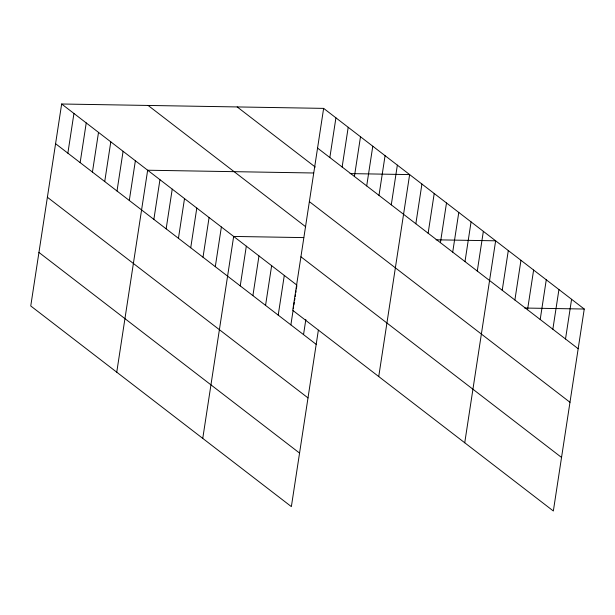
<?xml version="1.0" encoding="UTF-8"?>
<svg xmlns="http://www.w3.org/2000/svg" width="615" height="615" viewBox="0 0 615 615"><rect width="100%" height="100%" fill="white"/><g stroke="black" fill="none" stroke-linecap="round" stroke-linejoin="round"><path stroke-width="0.92" d="M323.636 108.378L292.732 310.337L553.346 510.996L584.25 309.03L323.636 108.378L61.654 104.004L30.75 305.97L291.364 506.622L318.362 330.186M67.865 153.173L73.938 113.468M80.15 162.629L86.231 122.923M92.434 172.092L98.515 132.386M104.727 181.548L110.8 141.842M117.011 191.011L123.085 151.305M129.296 200.467L135.369 160.761M116.75 372.183L147.654 170.224L313.604 172.992M153.865 219.386L159.946 179.68M166.15 228.849L172.231 189.143M178.442 238.305L184.515 198.599M190.727 247.768L196.8 208.062M203.012 257.224L209.085 217.518M215.296 266.687L221.377 226.981M202.758 438.403L233.662 236.437L303.787 237.605M240.242 285.89L246.315 246.185M252.903 295.638L258.976 255.932M265.557 305.386L271.638 265.68M278.218 315.126L284.291 275.42M290.88 324.874L293.048 310.69M293.332 308.807L293.624 306.916M293.916 305.025L294.347 302.188M294.639 300.297L294.923 298.406M295.215 296.515L295.507 294.623M295.792 292.732L296.084 290.841M296.376 288.95L296.807 286.113M329.848 157.54L335.921 117.834M303.533 334.622L305.847 319.493M342.132 167.003L348.205 127.297M354.417 176.459L360.498 136.753M366.701 185.922L372.782 146.216M378.994 195.378L385.067 155.672M391.278 204.841L397.352 165.135M378.732 376.557L409.636 174.591L350.081 173.599M415.848 223.76L421.921 184.054M428.132 233.216L434.213 193.51M440.425 242.679L446.498 202.973M452.709 252.135L458.782 212.429M464.994 261.598L471.067 221.892M477.278 271.054L483.352 231.348M464.74 442.769L495.644 240.811L436.081 239.812M502.224 290.257L508.298 250.551M514.886 300.005L520.959 260.299M527.539 309.752L533.62 270.046M540.201 319.5L546.274 279.794M552.854 329.248L558.935 289.542M565.516 338.988L571.589 299.282M524.695 308.038L584.25 309.03M317.563 148.084L578.177 348.736M237.182 106.933L315.234 167.026M309.368 201.628L569.982 402.279M148.107 105.449L305.663 226.75M300.927 256.793L561.541 457.452M61.654 104.004L296.953 285.168M55.581 143.71L316.195 344.369M47.386 197.254L308 397.913M38.945 252.427L299.559 453.078"/></g></svg>
